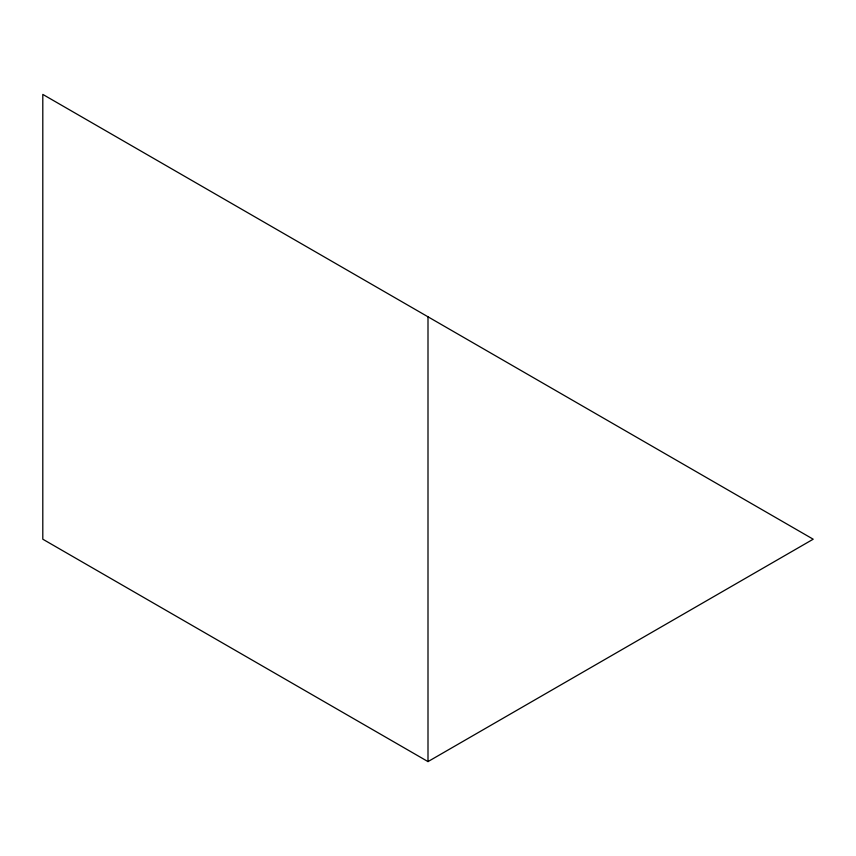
<?xml version="1.0" encoding="UTF-8"?>
<svg xmlns="http://www.w3.org/2000/svg" width="856" height="856" viewBox="0 0 856 856"><rect width="100%" height="100%" fill="white"/><g stroke="black" fill="none" stroke-linecap="round" stroke-linejoin="round"><path stroke-width="1.28" d="M428 761.594L813.2 539.205L42.8 94.406L42.8 539.205L428 761.594L428 316.795"/></g></svg>
